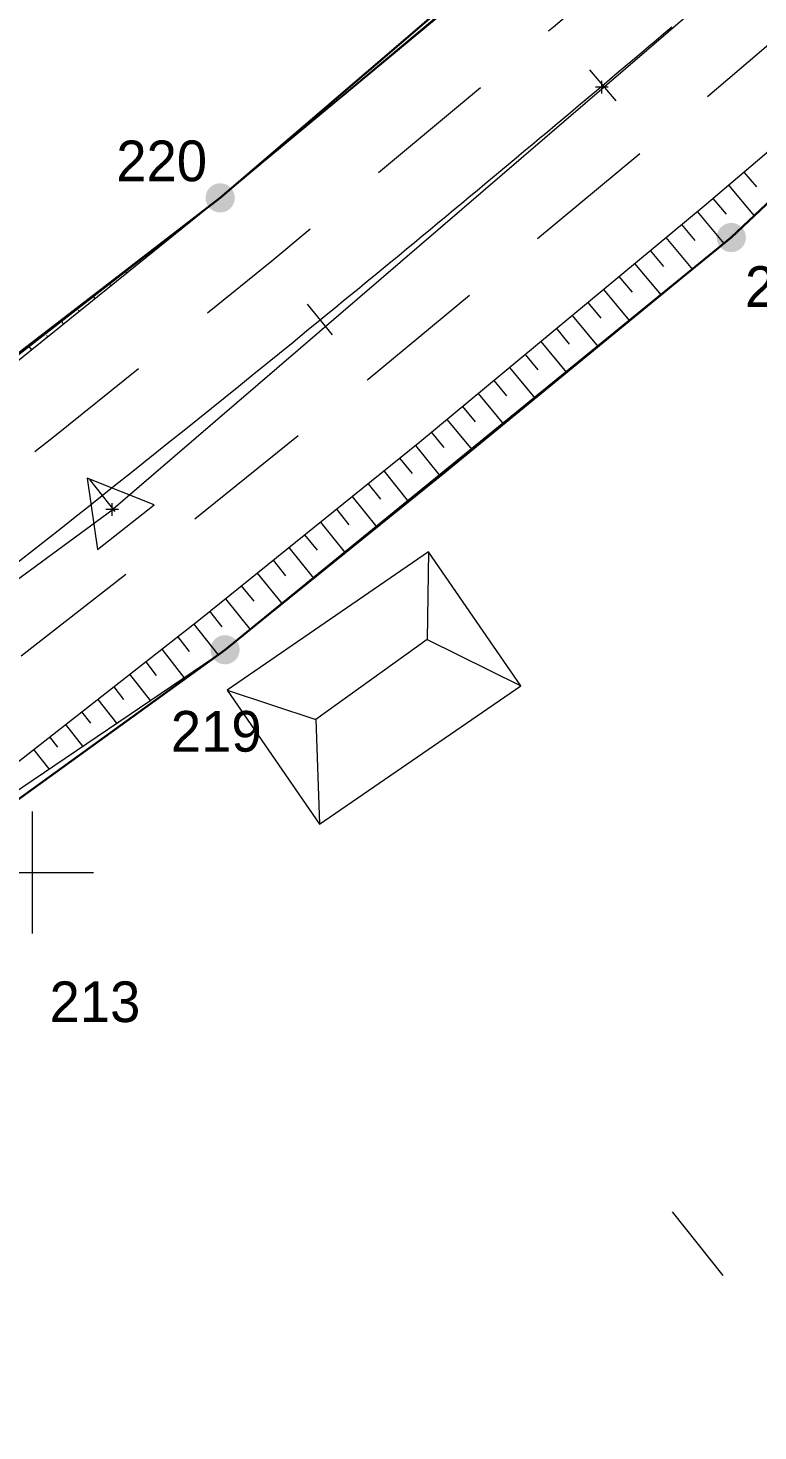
# Model space of a CAD drawing. Header units: metres. Extents: x 536440 to 536837, y 1836560 to 1836836.
# Drawn here: x 536599.8 to 536635.6, y 1836672.5 to 1836741.5 of the extents above; entities that cross this region are included whole.
import ezdxf
from ezdxf.enums import TextEntityAlignment as Align

# ---------------------------------------------------------------- set-up
doc = ezdxf.new("R2010")
doc.units = ezdxf.units.M
doc.header["$MEASUREMENT"] = 0
doc.linetypes.add('DGN Style 2', pattern=[10.8828, 6.52968, -4.35312])
doc.layers.get('0').update_dxf_attribs({"color": 1})
for name, color, linetype, lineweight in [('Level 2', 1, 'Continuous', 0), ('Level 3', 1, 'Continuous', 0), ('Level 4', 1, 'Continuous', 0), ('Level 44', 1, 'Continuous', 0), ('Level 5', 1, 'Continuous', 0), ('Level 63', 1, 'Continuous', 0), ('Level 8', 1, 'Continuous', 0), ('Level 9', 1, 'Continuous', 0)]:
    doc.layers.add(name, color=color, linetype=linetype, lineweight=lineweight)
doc.styles.add('Style-CHAR_FAST_FONT', font='CHAR_FAST_FONT.shx')
doc.styles.add('Style-STANDARD', font='STANDARD.shx')

# ---------------------------------------------------------------- blocks, each defined once
blk = doc.blocks.new('DDCT_1')
at = {"color": 0, "linetype": 'Continuous', "lineweight": 0}
for p, q in [((6.2, 0), (-6.2, 0)), ((0, -6.2), (0, 6.2))]:
    blk.add_line(p, q, dxfattribs=at)
blk = doc.blocks.new('BLOCK_')
at = {"color": 0, "linetype": 'ByBlock', "lineweight": 0}
blk.add_point((0, 0), dxfattribs=at)
blk = doc.blocks.new('KH_DIN')
at = {"color": 0, "linetype": 'Continuous', "lineweight": 0, "flags": 128}
blk.add_lwpolyline([(1.08, -1.83), (1.09, 1.71), (-1.99, -0.04)], close=True, dxfattribs=at)
blk.add_lwpolyline([(-0.05, 0, 1), (0.05, 0, 1)], format="xyb", close=True, dxfattribs=at)
at = {"color": 0, "linetype": 'Continuous', "lineweight": 0}
blk.add_blockref('BLOCK_', (0, 0), dxfattribs=at)
at = {"color": 0, "linetype": 'Continuous', "lineweight": 0, "style": 'Style-STANDARD', "flags": 1}
blk.add_attdef('xdata0', text='', height=1, rotation=51.51591, dxfattribs=at).set_placement((0, 0), align=Align.TOP_LEFT)
blk.add_attdef('xdata0', text='', height=1, rotation=51.51591, dxfattribs=at).set_placement((0, 0), align=Align.TOP_LEFT)

msp = doc.modelspace()

# ---------------------------------------------------------------- hatches: boundary and pattern name
at = {"layer": 'Level 4', "linetype": 'Continuous', "lineweight": 0}
h = msp.add_hatch(color=7, dxfattribs=at)
edge = h.paths.add_edge_path()
edge.add_arc((536609.22, 1836733.17), 0.719, 270, 630)
h = msp.add_hatch(color=7, dxfattribs=at)
edge = h.paths.add_edge_path()
edge.add_arc((536634.34, 1836731.22), 0.719, 270, 630)
h = msp.add_hatch(color=7, dxfattribs=at)
edge = h.paths.add_edge_path()
edge.add_arc((536609.46, 1836710.95), 0.719, 270, 630)

# ---------------------------------------------------------------- linework, layer by layer
at = {"layer": 'Level 2', "color": 7, "linetype": 'Continuous', "lineweight": 0}
for p, q in [((536618.54, 1836740.91), (536618.5, 1836740.95)), ((536617.77, 1836740.27), (536617.75, 1836740.29)), ((536617, 1836739.63), (536616.97, 1836739.67)), ((536616.23, 1836738.99), (536616.22, 1836739.01)), ((536627.37, 1836739.47), (536628.66, 1836737.94)), ((536615.46, 1836738.35), (536615.43, 1836738.39)), ((536614.69, 1836737.71), (536614.68, 1836737.73)), ((536613.92, 1836737.07), (536613.9, 1836737.1)), ((536613.16, 1836736.43), (536613.15, 1836736.45)), ((536612.39, 1836735.79), (536612.37, 1836735.82)), ((536611.62, 1836735.16), (536611.61, 1836735.16)), ((536610.85, 1836734.52), (536610.84, 1836734.53)), ((536634.96, 1836734.44), (536635.58, 1836733.71)), ((536610.08, 1836733.88), (536610.07, 1836733.88)), ((536634.2, 1836733.79), (536635.47, 1836732.29)), ((536609.31, 1836733.24), (536609.3, 1836733.25)), ((536633.43, 1836733.14), (536634.09, 1836732.37)), ((536607.75, 1836731.98), (536607.73, 1836732.02)), ((536608.53, 1836732.61), (536608.52, 1836732.62)), ((536632.67, 1836732.5), (536633.98, 1836730.92)), ((536606.98, 1836731.35), (536606.96, 1836731.38)), ((536631.9, 1836731.86), (536632.55, 1836731.07)), ((536606.2, 1836730.73), (536606.15, 1836730.79)), ((536631.13, 1836731.22), (536632.43, 1836729.65)), ((536605.42, 1836730.1), (536605.39, 1836730.14)), ((536629.59, 1836729.94), (536630.89, 1836728.39)), ((536630.36, 1836730.58), (536631.01, 1836729.8)), ((536604.64, 1836729.47), (536604.57, 1836729.56)), ((536628.82, 1836729.3), (536629.47, 1836728.53)), ((536603.86, 1836728.84), (536603.82, 1836728.89)), ((536628.06, 1836728.66), (536629.34, 1836727.12)), ((536603.08, 1836728.21), (536602.99, 1836728.33)), ((536613.5, 1836727.94), (536614.73, 1836726.43)), ((536627.29, 1836728.02), (536627.93, 1836727.25)), ((536602.3, 1836727.59), (536602.25, 1836727.65)), ((536626.52, 1836727.38), (536627.79, 1836725.85)), ((536601.53, 1836726.96), (536601.41, 1836727.1)), ((536625.75, 1836726.74), (536626.38, 1836725.98)), ((536599.97, 1836725.7), (536599.83, 1836725.87)), ((536600.75, 1836726.33), (536600.68, 1836726.41)), ((536624.98, 1836726.11), (536626.25, 1836724.58)), ((536624.21, 1836725.47), (536624.84, 1836724.71)), ((536623.44, 1836724.83), (536624.7, 1836723.31)), ((536622.67, 1836724.19), (536623.3, 1836723.43)), ((536621.9, 1836723.55), (536623.15, 1836722.04)), ((536621.13, 1836722.91), (536621.76, 1836722.16)), ((536619.6, 1836721.63), (536620.21, 1836720.89)), ((536620.36, 1836722.27), (536621.61, 1836720.78)), ((536618.82, 1836721), (536620.04, 1836719.49)), ((536618.04, 1836720.37), (536618.65, 1836719.62)), ((536617.27, 1836719.74), (536618.48, 1836718.23)), ((536602.8, 1836719.32), (536604.05, 1836717.75)), ((536616.49, 1836719.11), (536617.1, 1836718.36)), ((536615.71, 1836718.49), (536616.92, 1836716.98)), ((536614.93, 1836717.86), (536615.54, 1836717.1)), ((536614.15, 1836717.23), (536615.37, 1836715.72)), ((536613.37, 1836716.6), (536613.98, 1836715.85)), ((536612.6, 1836715.97), (536613.81, 1836714.47)), ((536611.82, 1836715.35), (536612.43, 1836714.59)), ((536610.26, 1836714.09), (536610.87, 1836713.34)), ((536611.04, 1836714.72), (536612.26, 1836713.21)), ((536609.48, 1836713.46), (536610.7, 1836711.95)), ((536608.7, 1836712.84), (536609.31, 1836712.08)), ((536607.92, 1836712.21), (536609.1, 1836710.71)), ((536607.13, 1836711.6), (536607.7, 1836710.87)), ((536606.35, 1836710.98), (536607.44, 1836709.58)), ((536605.56, 1836710.36), (536606.08, 1836709.69)), ((536604.77, 1836709.75), (536605.78, 1836708.46)), ((536603.99, 1836709.13), (536604.47, 1836708.51)), ((536602.41, 1836707.89), (536602.85, 1836707.34)), ((536603.2, 1836708.51), (536604.12, 1836707.34)), ((536601.62, 1836707.28), (536602.46, 1836706.21)), ((536600.84, 1836706.66), (536601.23, 1836706.16)), ((536600.05, 1836706.04), (536600.8, 1836705.09)), ((536631.43, 1836683.31), (536633.92, 1836680.18))]:
    msp.add_line(p, q, dxfattribs=at)
at = {"layer": 'Level 2', "color": 7, "linetype": 'Continuous', "lineweight": 0, "flags": 128}
for points in [[(536577.03, 1836708.03), (536587.59, 1836716.52), (536598.45, 1836724.8), (536609.22, 1836733.17), (536622.97, 1836744.7), (536638.16, 1836757.61), (536647.22, 1836765.37), (536653.26, 1836770.7), (536666.56, 1836782.03), (536678.84, 1836792.58), (536691.2, 1836803.06), (536705.82, 1836814), (536716.34, 1836821.41), (536723.69, 1836826.13)], [(536724.33, 1836826.13), (536716.45, 1836821.24), (536705.89, 1836813.91), (536691.4, 1836802.82), (536678.9, 1836792.5), (536666.6, 1836781.98), (536653.36, 1836770.59), (536647.25, 1836765.33), (536638.2, 1836757.56), (536623.02, 1836744.63), (536609.22, 1836733.17), (536598.6, 1836724.6), (536587.86, 1836716.18), (536577.05, 1836707.94)], [(536450.37, 1836596.28), (536456.47, 1836600.36), (536470.46, 1836610.34), (536477.93, 1836615.8), (536489.04, 1836623.95), (536505.16, 1836635.78), (536521.29, 1836647.61), (536537.42, 1836659.44), (536547.9, 1836667.13), (536557.11, 1836673.89), (536569.68, 1836683.12), (536583.78, 1836693.6), (536585.78, 1836695.11), (536597.33, 1836703.91), (536608.25, 1836712.47), (536619.04, 1836721.17), (536633.01, 1836732.78), (536648.29, 1836745.79)], [(536450.37, 1836595.99), (536456.75, 1836599.96), (536471.36, 1836609.11), (536478.9, 1836614.49), (536489.45, 1836623.38), (536505.48, 1836635.34), (536521.93, 1836646.73), (536537.5, 1836659.33), (536548.18, 1836666.74), (536557.33, 1836673.59), (536570.12, 1836682.52), (536584.77, 1836692.27), (536586.8, 1836693.75), (536597.93, 1836703.15), (536609.46, 1836710.95), (536620.26, 1836719.67), (536634.34, 1836731.22), (536648.95, 1836745.03)]]:
    msp.add_lwpolyline(points, dxfattribs=at)
at = {"layer": 'Level 3', "color": 7, "linetype": 'Continuous', "lineweight": 0}
for p in [(536652.31, 1836759.46), (536552.53, 1836680.14)]:
    msp.add_line(p, (536603.96, 1836717.86), dxfattribs=at)
at = {"layer": 'Level 3', "color": 7, "linetype": 'Continuous', "lineweight": 0, "flags": 128}
msp.add_lwpolyline([(536592.595, 1836710.047, 0.006879), (536614.134, 1836727.17), (536614.13, 1836727.17), (536614.52, 1836727.49), (536614.91, 1836727.8), (536615.29, 1836728.12), (536615.68, 1836728.44), (536616.07, 1836728.75), (536616.45, 1836729.07), (536616.84, 1836729.39), (536617.23, 1836729.71), (536617.61, 1836730.03), (536618, 1836730.34), (536618.38, 1836730.66), (536618.77, 1836730.98), (536619.15, 1836731.3), (536619.54, 1836731.62), (536619.92, 1836731.94), (536620.31, 1836732.26), (536620.69, 1836732.58), (536621.08, 1836732.9), (536621.46, 1836733.22), (536621.85, 1836733.54), (536622.23, 1836733.86), (536622.61, 1836734.18), (536623, 1836734.5), (536623.38, 1836734.82), (536623.77, 1836735.14), (536624.15, 1836735.46), (536624.53, 1836735.78), (536624.92, 1836736.1), (536625.3, 1836736.42), (536625.68, 1836736.74), (536626.06, 1836737.06), (536626.45, 1836737.39), (536626.83, 1836737.71), (536627.21, 1836738.03), (536627.6, 1836738.35), (536627.98, 1836738.67), (536628.36, 1836739), (536628.74, 1836739.32), (536629.12, 1836739.64), (536629.51, 1836739.96), (536629.89, 1836740.29), (536630.27, 1836740.61), (536630.65, 1836740.93), (536631.03, 1836741.26), (536631.42, 1836741.58)], format="xyb", dxfattribs=at)
at = {"layer": 'Level 44', "color": 7, "linetype": 'Continuous', "lineweight": 0}
msp.add_line((536619.39, 1836711.46), (536613.93, 1836707.52), dxfattribs=at)
at = {"layer": 'Level 44', "color": 7, "linetype": 'Continuous', "lineweight": 0, "flags": 128}
msp.add_lwpolyline([(536614.11, 1836702.38), (536623.99, 1836709.18), (536619.46, 1836715.77), (536609.57, 1836708.97)], close=True, dxfattribs=at)
for points in [[(536619.46, 1836715.77), (536619.39, 1836711.46), (536623.99, 1836709.18)], [(536609.57, 1836708.97), (536613.93, 1836707.52), (536614.11, 1836702.38)]]:
    msp.add_lwpolyline(points, dxfattribs=at)
at = {"layer": 'Level 5', "color": 7, "linetype": 'Continuous', "lineweight": 30}
msp.add_line((536609.46, 1836710.95), (536634.34, 1836731.22), dxfattribs=at)
at = {"layer": 'Level 5', "color": 7, "linetype": 'Continuous', "lineweight": 30, "flags": 128}
for points in [[(536634.34, 1836731.22), (536643.52, 1836739.89), (536677.32, 1836769.52)], [(536637.98, 1836757.84), (536609.22, 1836733.17), (536583.23, 1836713.16)], [(536595.2, 1836700.64), (536609.46, 1836710.95)]]:
    msp.add_lwpolyline(points, dxfattribs=at)
at = {"layer": 'Level 63', "color": 7, "linetype": 'Continuous', "lineweight": 0}
for p, q in [((536600, 1836697), (536600, 1836703)), ((536597, 1836700), (536603, 1836700))]:
    msp.add_line(p, q, dxfattribs=at)
at = {"layer": 'Level 8', "color": 7, "linetype": 'DGN Style 2', "lineweight": 0, "flags": 128}
for points in [[(536582.9, 1836707.37), (536590.3, 1836713.01), (536601.09, 1836721.47), (536611.76, 1836730.07), (536625.6, 1836741.58), (536640.81, 1836754.52), (536649.86, 1836762.3), (536655.97, 1836767.56), (536669.21, 1836778.95), (536681.49, 1836789.45), (536693.9, 1836799.7), (536708.24, 1836810.67), (536718.66, 1836817.9), (536731.91, 1836826.13)], [(536450.37, 1836601.09), (536454.19, 1836603.65), (536468.11, 1836613.57), (536475.57, 1836619.03), (536486.67, 1836627.17), (536502.8, 1836639), (536518.92, 1836650.83), (536535.05, 1836662.66), (536545.53, 1836670.35), (536554.75, 1836677.11), (536567.3, 1836686.34), (536581.37, 1836696.8), (536583.38, 1836698.3), (536594.89, 1836707.08), (536605.76, 1836715.6), (536616.5, 1836724.26), (536630.44, 1836735.84), (536645.69, 1836748.83), (536654.75, 1836756.61), (536660.86, 1836761.87), (536674.1, 1836773.26), (536686.33, 1836783.72), (536698.59, 1836793.85), (536712.64, 1836804.6), (536722.81, 1836811.65), (536737.7, 1836820.9), (536737.71, 1836820.91)]]:
    msp.add_lwpolyline(points, dxfattribs=at)
at = {"layer": 'Level 9', "color": 7, "linetype": 'Continuous', "lineweight": 0, "flags": 128}
for points in [[(536577.03, 1836708.03), (536587.59, 1836716.52), (536598.45, 1836724.8), (536609.22, 1836733.17), (536622.97, 1836744.7), (536638.16, 1836757.61), (536647.22, 1836765.37), (536653.26, 1836770.7), (536666.56, 1836782.03), (536678.84, 1836792.58), (536691.2, 1836803.06), (536705.82, 1836814), (536716.34, 1836821.41), (536723.69, 1836826.13)], [(536450.37, 1836595.99), (536456.75, 1836599.96), (536471.36, 1836609.11), (536478.9, 1836614.49), (536489.45, 1836623.38), (536505.48, 1836635.34), (536521.93, 1836646.73), (536537.5, 1836659.33), (536548.18, 1836666.74), (536557.33, 1836673.59), (536570.12, 1836682.52), (536584.77, 1836692.27), (536586.8, 1836693.75), (536597.93, 1836703.15), (536609.46, 1836710.95), (536620.26, 1836719.67), (536634.34, 1836731.22), (536648.95, 1836745.03)]]:
    msp.add_lwpolyline(points, dxfattribs=at)

# ---------------------------------------------------------------- block references
at = {"layer": 'Level 2', "color": 7, "linetype": 'Continuous', "lineweight": 0, "xscale": 0.049998, "yscale": 0.049998}
for p in [(536627.98, 1836738.61), (536603.91, 1836717.85)]:
    msp.add_blockref('DDCT_1', p, dxfattribs=at)
at = {"layer": 'Level 2', "color": 7, "linetype": 'Continuous', "lineweight": 0, "rotation": 308.4840890000007}
msp.add_blockref('KH_DIN', (536603.96, 1836717.86), dxfattribs=at)

# ---------------------------------------------------------------- texts
at = {"layer": 'Level 4', "color": 1, "linetype": 'Continuous', "lineweight": 0, "style": 'Style-CHAR_FAST_FONT'}
for s, p in [('220', (536606.346, 1836734.99)), ('221', (536637.246, 1836728.81)), ('219', (536609.026, 1836706.94)), ('213', (536603.066, 1836693.64))]:
    msp.add_text(s, height=2, dxfattribs=at).set_placement(p, align=Align.MIDDLE_CENTER)

doc.saveas('drawing.dxf')
